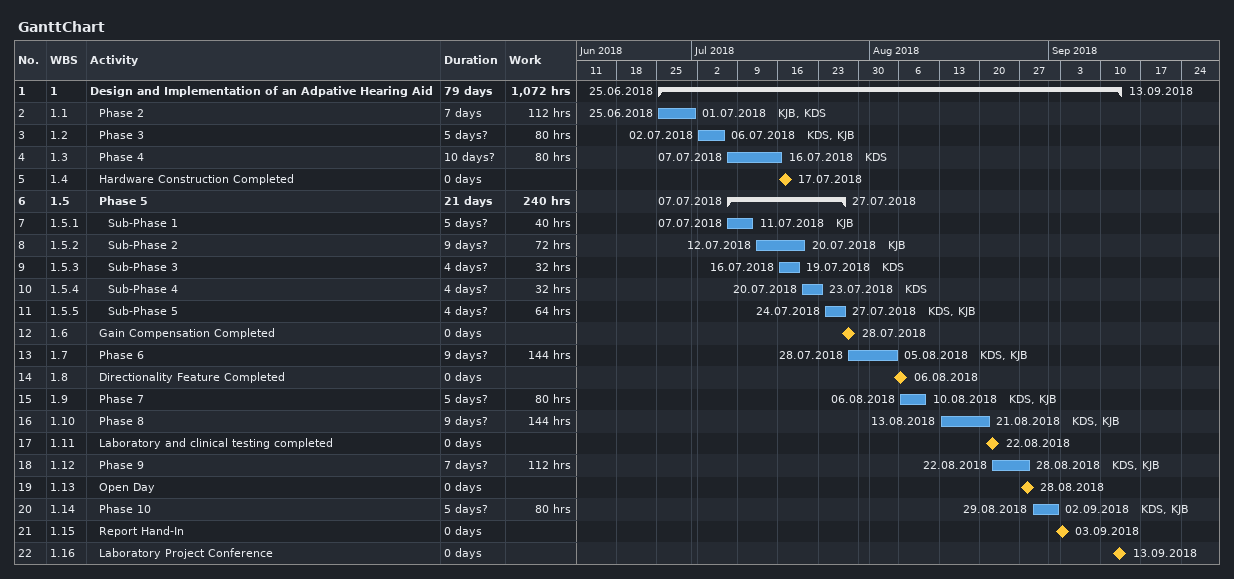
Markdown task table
GanttChart

| ID | WBS | Task | Duration | Start | Finish | Resources | Work (h) |
|---|---|---|---|---|---|---|---|
| 1 | 1 | **Design and Implementation of an Adpative Hearing Aid** | 79d | 2018-06-25 | 2018-09-13 |  | 1072 |
| 2 | 1.1 | Phase 2 | 7d | 2018-06-25 | 2018-07-01 | KJB, KDS | 112 |
| 3 | 1.2 | Phase 3 | 5d? | 2018-07-02 | 2018-07-06 | KDS, KJB | 80 |
| 4 | 1.3 | Phase 4 | 10d? | 2018-07-07 | 2018-07-16 | KDS | 80 |
| 5 | 1.4 | Hardware Construction Completed | 0d | 2018-07-17 | 2018-07-17 |  |  |
| 6 | 1.5 | **Phase 5** | 21d | 2018-07-07 | 2018-07-27 |  | 240 |
| 7 | 1.5.1 | Sub-Phase 1 | 5d? | 2018-07-07 | 2018-07-11 | KJB | 40 |
| 8 | 1.5.2 | Sub-Phase 2 | 9d? | 2018-07-12 | 2018-07-20 | KJB | 72 |
| 9 | 1.5.3 | Sub-Phase 3 | 4d? | 2018-07-16 | 2018-07-19 | KDS | 32 |
| 10 | 1.5.4 | Sub-Phase 4 | 4d? | 2018-07-20 | 2018-07-23 | KDS | 32 |
| 11 | 1.5.5 | Sub-Phase 5 | 4d? | 2018-07-24 | 2018-07-27 | KDS, KJB | 64 |
| 12 | 1.6 | Gain Compensation Completed | 0d | 2018-07-28 | 2018-07-28 |  |  |
| 13 | 1.7 | Phase 6 | 9d? | 2018-07-28 | 2018-08-05 | KDS, KJB | 144 |
| 14 | 1.8 | Directionality Feature Completed | 0d | 2018-08-06 | 2018-08-06 |  |  |
| 15 | 1.9 | Phase 7 | 5d? | 2018-08-06 | 2018-08-10 | KDS, KJB | 80 |
| 16 | 1.10 | Phase 8 | 9d? | 2018-08-13 | 2018-08-21 | KDS, KJB | 144 |
| 17 | 1.11 | Laboratory and clinical testing completed | 0d | 2018-08-22 | 2018-08-22 |  |  |
| 18 | 1.12 | Phase 9 | 7d? | 2018-08-22 | 2018-08-28 | KDS, KJB | 112 |
| 19 | 1.13 | Open Day | 0d | 2018-08-28 | 2018-08-28 |  |  |
| 20 | 1.14 | Phase 10 | 5d? | 2018-08-29 | 2018-09-02 | KDS, KJB | 80 |
| 21 | 1.15 | Report Hand-In | 0d | 2018-09-03 | 2018-09-03 |  |  |
| 22 | 1.16 | Laboratory Project Conference | 0d | 2018-09-13 | 2018-09-13 |  |  |
